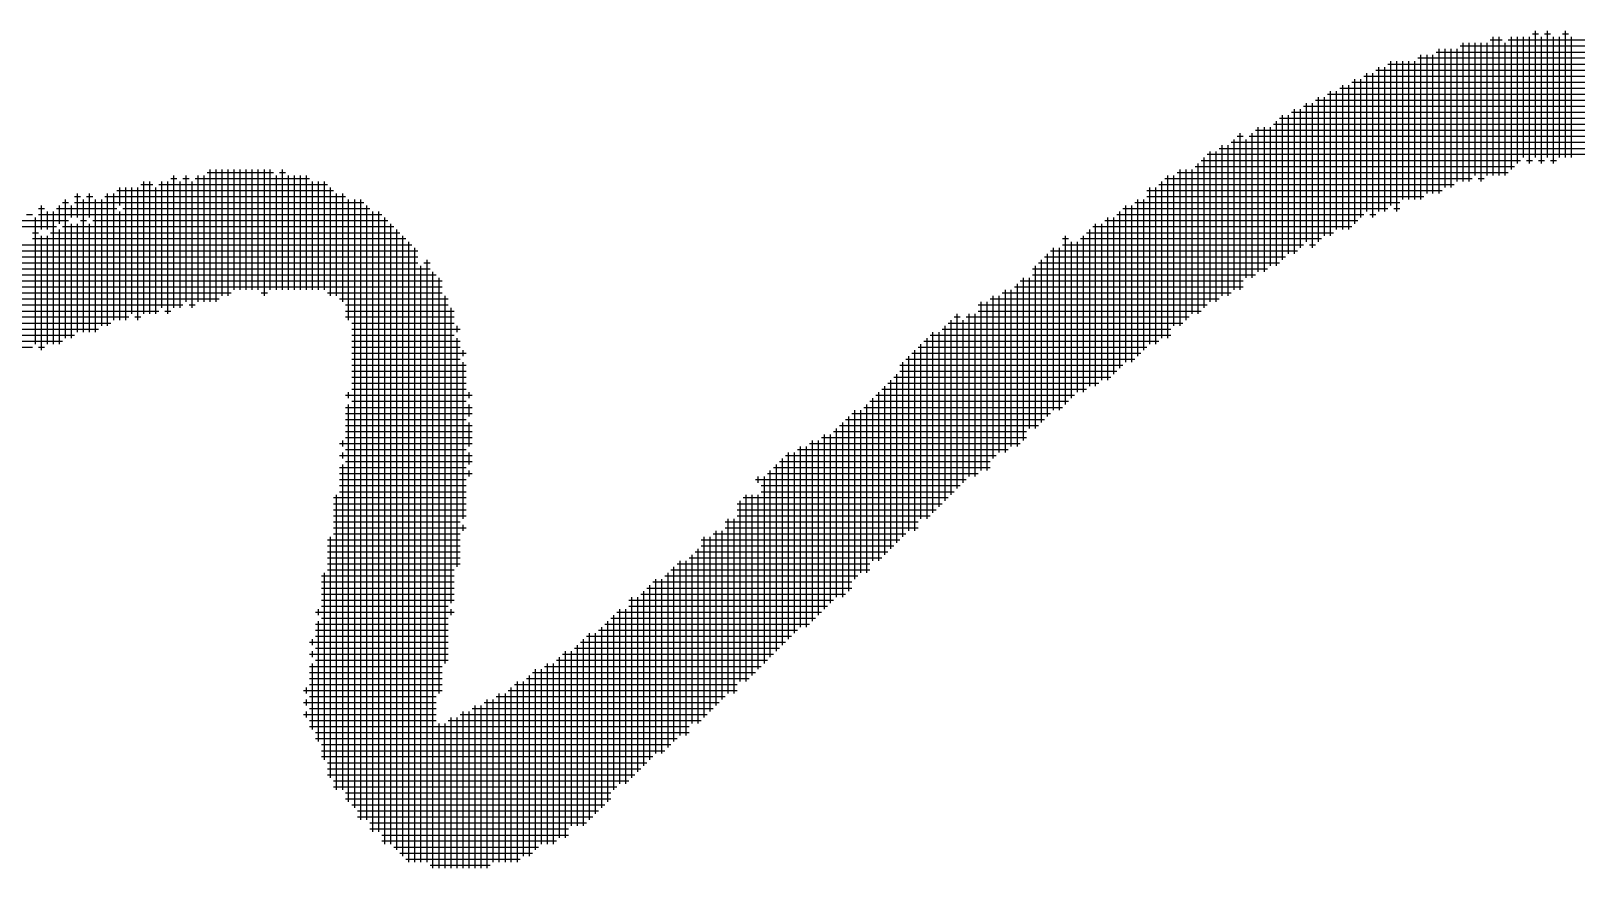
# Model space of a CAD drawing. Header units: feet. Extents: x 0 to 504600, y 0 to 356400.
# Drawn here: x 318158 to 319613, y 17005 to 17793 of the extents above; entities that cross this region are included whole.
import ezdxf

# ---------------------------------------------------------------- set-up
doc = ezdxf.new("R2010")
doc.units = ezdxf.units.FT
doc.header["$LTSCALE"] = 600
doc.header["$MEASUREMENT"] = 0
doc.layers.add('CX-COMM', color=3, linetype='CONTINUOUS')

msp = doc.modelspace()

# ---------------------------------------------------------------- linework, layer by layer
at = {"layer": 'CX-COMM'}
for p, q in [((319534.6, 17656.7, 14725.6), (319534.6, 17787.1, 14725.6)), ((319540.3, 17656.7, 14725.6), (319540.3, 17787.1, 14725.6)), ((319551.7, 17662.4, 14725.6), (319551.7, 17787.1, 14725.6)), ((319557.3, 17668, 14725.6), (319557.3, 17787.1, 14725.6)), ((319563, 17673.7, 14725.6), (319563, 17787.1, 14725.6)), ((319568.7, 17668, 14725.6), (319568.7, 17787.1, 14725.6)), ((319571.5, 17790, 14725.6), (319577.2, 17790, 14725.6)), ((319574.3, 17673.7, 14725.6), (319574.3, 17792.8, 14725.6)), ((319580, 17668, 14725.6), (319580, 17787.1, 14725.6)), ((319582.8, 17790, 14725.6), (319588.5, 17790, 14725.6)), ((319585.7, 17673.7, 14725.6), (319585.7, 17792.8, 14725.6)), ((319591.3, 17668, 14725.6), (319591.3, 17787.1, 14725.6)), ((319597, 17673.7, 14725.6), (319597, 17787.1, 14725.6)), ((319599.8, 17790, 14725.6), (319605.5, 17790, 14725.6)), ((319602.7, 17673.7, 14725.6), (319602.7, 17792.8, 14725.6)), ((319608.4, 17673.7, 14725.6), (319608.4, 17787.1, 14725.6)), ((319480.8, 17772.9, 14725.6), (319656.5, 17772.9, 14725.6)), ((319483.6, 17639.7, 14725.6), (319483.6, 17775.8, 14725.6)), ((319489.3, 17645.4, 14725.6), (319489.3, 17775.8, 14725.6)), ((319495, 17645.4, 14725.6), (319495, 17775.8, 14725.6)), ((319500.6, 17651, 14725.6), (319500.6, 17775.8, 14725.6)), ((319503.5, 17778.6, 14725.6), (319645.2, 17778.6, 14725.6)), ((319506.3, 17651, 14725.6), (319506.3, 17781.4, 14725.6)), ((319512, 17651, 14725.6), (319512, 17781.4, 14725.6)), ((319517.6, 17656.7, 14725.6), (319517.6, 17781.4, 14725.6)), ((319523.3, 17651, 14725.6), (319523.3, 17781.4, 14725.6)), ((319529, 17656.7, 14725.6), (319529, 17781.4, 14725.6)), ((319531.8, 17784.3, 14725.6), (319543.1, 17784.3, 14725.6)), ((319546, 17656.7, 14725.6), (319546, 17781.4, 14725.6)), ((319548.8, 17784.3, 14725.6), (319633.9, 17784.3, 14725.6)), ((319426.9, 17622.7, 14725.6), (319426.9, 17758.8, 14725.6)), ((319432.6, 17622.7, 14725.6), (319432.6, 17758.8, 14725.6)), ((319435.4, 17761.6, 14725.6), (319679.2, 17761.6, 14725.6)), ((319438.3, 17628.4, 14725.6), (319438.3, 17764.4, 14725.6)), ((319443.9, 17622.7, 14725.6), (319443.9, 17764.4, 14725.6)), ((319449.6, 17634, 14725.6), (319449.6, 17764.4, 14725.6)), ((319455.3, 17634, 14725.6), (319455.3, 17764.4, 14725.6)), ((319460.9, 17634, 14725.6), (319460.9, 17764.4, 14725.6)), ((319463.8, 17767.3, 14725.6), (319673.6, 17767.3, 14725.6)), ((319466.6, 17634, 14725.6), (319466.6, 17770.1, 14725.6)), ((319472.3, 17639.7, 14725.6), (319472.3, 17770.1, 14725.6)), ((319477.9, 17639.7, 14725.6), (319477.9, 17770.1, 14725.6)), ((319401.4, 17744.6, 14725.6), (319707.6, 17744.6, 14725.6)), ((319404.2, 17611.3, 14725.6), (319404.2, 17747.4, 14725.6)), ((319409.9, 17617, 14725.6), (319409.9, 17747.4, 14725.6)), ((319412.7, 17750.3, 14725.6), (319701.9, 17750.3, 14725.6)), ((319415.6, 17622.7, 14725.6), (319415.6, 17753.1, 14725.6)), ((319421.2, 17617, 14725.6), (319421.2, 17753.1, 14725.6)), ((319424.1, 17755.9, 14725.6), (319690.6, 17755.9, 14725.6)), ((319370.2, 17594.3, 14725.6), (319370.2, 17730.4, 14725.6)), ((319375.9, 17600, 14725.6), (319375.9, 17730.4, 14725.6)), ((319378.7, 17733.3, 14725.6), (319724.6, 17733.3, 14725.6)), ((319381.6, 17600, 14725.6), (319381.6, 17736.1, 14725.6)), ((319387.2, 17605.7, 14725.6), (319387.2, 17736.1, 14725.6)), ((319390.1, 17738.9, 14725.6), (319713.2, 17738.9, 14725.6)), ((319392.9, 17605.7, 14725.6), (319392.9, 17741.8, 14725.6)), ((319398.6, 17605.7, 14725.6), (319398.6, 17741.8, 14725.6)), ((319344.7, 17716.2, 14725.6), (319741.6, 17716.2, 14725.6)), ((319347.5, 17583, 14725.6), (319347.5, 17719.1, 14725.6)), ((319353.2, 17588.7, 14725.6), (319353.2, 17719.1, 14725.6)), ((319356, 17721.9, 14725.6), (319735.9, 17721.9, 14725.6)), ((319358.9, 17594.3, 14725.6), (319358.9, 17724.7, 14725.6)), ((319364.5, 17588.7, 14725.6), (319364.5, 17724.7, 14725.6)), ((319367.4, 17727.6, 14725.6), (319735.9, 17727.6, 14725.6)), ((319313.5, 17566, 14725.6), (319313.5, 17702.1, 14725.6)), ((319319.2, 17566, 14725.6), (319319.2, 17702.1, 14725.6)), ((319324.9, 17571.7, 14725.6), (319324.9, 17702.1, 14725.6)), ((319327.7, 17704.9, 14725.6), (319752.9, 17704.9, 14725.6)), ((319330.5, 17571.7, 14725.6), (319330.5, 17707.7, 14725.6)), ((319333.4, 17710.6, 14725.6), (319747.3, 17710.6, 14725.6)), ((319336.2, 17577.3, 14725.6), (319336.2, 17713.4, 14725.6)), ((319341.9, 17583, 14725.6), (319341.9, 17713.4, 14725.6)), ((319279.5, 17543.3, 14725.6), (319279.5, 17685.1, 14725.6)), ((319285.2, 17543.3, 14725.6), (319285.2, 17685.1, 14725.6)), ((319288, 17687.9, 14725.6), (319764.3, 17687.9, 14725.6)), ((319290.8, 17549, 14725.6), (319290.8, 17690.7, 14725.6)), ((319293.7, 17693.6, 14725.6), (319299.3, 17693.6, 14725.6)), ((319296.5, 17549, 14725.6), (319296.5, 17696.4, 14725.6)), ((319302.2, 17560.3, 14725.6), (319302.2, 17690.7, 14725.6)), ((319305, 17693.6, 14725.6), (319758.6, 17693.6, 14725.6)), ((319307.8, 17560.3, 14725.6), (319307.8, 17696.4, 14725.6)), ((319310.7, 17699.2, 14725.6), (319758.6, 17699.2, 14725.6)), ((319259.6, 17670.9, 14725.6), (319560.2, 17670.9, 14725.6)), ((319262.5, 17532, 14725.6), (319262.5, 17673.7, 14725.6)), ((319265.3, 17676.6, 14725.6), (319769.9, 17676.6, 14725.6)), ((319268.2, 17537.6, 14725.6), (319268.2, 17679.4, 14725.6)), ((319273.8, 17537.6, 14725.6), (319273.8, 17679.4, 14725.6)), ((319276.7, 17682.2, 14725.6), (319764.3, 17682.2, 14725.6)), ((319565.8, 17670.9, 14725.6), (319571.5, 17670.9, 14725.6)), ((319577.2, 17670.9, 14725.6), (319582.8, 17670.9, 14725.6)), ((319588.5, 17670.9, 14725.6), (319594.2, 17670.9, 14725.6)), ((318292.9, 17532, 14725.6), (318292.9, 17656.7, 14725.6)), ((318304.3, 17537.6, 14725.6), (318304.3, 17656.7, 14725.6)), ((318315.6, 17537.6, 14725.6), (318315.6, 17656.7, 14725.6)), ((318321.3, 17537.6, 14725.6), (318321.3, 17656.7, 14725.6)), ((318324.1, 17659.5, 14725.6), (318386.5, 17659.5, 14725.6)), ((318326.9, 17537.6, 14725.6), (318326.9, 17662.4, 14725.6)), ((318332.6, 17537.6, 14725.6), (318332.6, 17662.4, 14725.6)), ((318338.3, 17543.3, 14725.6), (318338.3, 17662.4, 14725.6)), ((318343.9, 17543.3, 14725.6), (318343.9, 17662.4, 14725.6)), ((318349.6, 17549, 14725.6), (318349.6, 17662.4, 14725.6)), ((318355.3, 17549, 14725.6), (318355.3, 17662.4, 14725.6)), ((318361, 17549, 14725.6), (318361, 17662.4, 14725.6)), ((318366.6, 17549, 14725.6), (318366.6, 17662.4, 14725.6)), ((318372.3, 17549, 14725.6), (318372.3, 17662.4, 14725.6)), ((318378, 17543.3, 14725.6), (318378, 17662.4, 14725.6)), ((318383.6, 17549, 14725.6), (318383.6, 17662.4, 14725.6)), ((318389.3, 17549, 14725.6), (318389.3, 17656.7, 14725.6)), ((318392.1, 17659.5, 14725.6), (318397.8, 17659.5, 14725.6)), ((318395, 17549, 14725.6), (318395, 17662.4, 14725.6)), ((318400.6, 17549, 14725.6), (318400.6, 17656.7, 14725.6)), ((318406.3, 17549, 14725.6), (318406.3, 17656.7, 14725.6)), ((318412, 17549, 14725.6), (318412, 17656.7, 14725.6)), ((318417.7, 17549, 14725.6), (318417.7, 17656.7, 14725.6)), ((319228.5, 17503.6, 14725.6), (319228.5, 17656.7, 14725.6)), ((319234.1, 17515, 14725.6), (319234.1, 17656.7, 14725.6)), ((319237, 17659.5, 14725.6), (319548.8, 17659.5, 14725.6)), ((319239.8, 17515, 14725.6), (319239.8, 17662.4, 14725.6)), ((319245.5, 17520.6, 14725.6), (319245.5, 17662.4, 14725.6)), ((319251.1, 17526.3, 14725.6), (319251.1, 17662.4, 14725.6)), ((319254, 17665.2, 14725.6), (319554.5, 17665.2, 14725.6)), ((319256.8, 17526.3, 14725.6), (319256.8, 17668, 14725.6)), ((318239, 17642.5, 14725.6), (318443.2, 17642.5, 14725.6)), ((318241.9, 17628.4, 14725.6), (318241.9, 17645.4, 14725.6)), ((318247.6, 17520.6, 14725.6), (318247.6, 17645.4, 14725.6)), ((318253.2, 17526.3, 14725.6), (318253.2, 17645.4, 14725.6)), ((318258.9, 17520.6, 14725.6), (318258.9, 17645.4, 14725.6)), ((318261.7, 17648.2, 14725.6), (318273.1, 17648.2, 14725.6)), ((318264.6, 17526.3, 14725.6), (318264.6, 17651, 14725.6)), ((318270.2, 17526.3, 14725.6), (318270.2, 17651, 14725.6)), ((318275.9, 17526.3, 14725.6), (318275.9, 17645.4, 14725.6)), ((318278.7, 17648.2, 14725.6), (318437.5, 17648.2, 14725.6)), ((318281.6, 17532, 14725.6), (318281.6, 17651, 14725.6)), ((318287.2, 17526.3, 14725.6), (318287.2, 17651, 14725.6)), ((318290.1, 17653.9, 14725.6), (318295.7, 17653.9, 14725.6)), ((318298.6, 17532, 14725.6), (318298.6, 17651, 14725.6)), ((318301.4, 17653.9, 14725.6), (318307.1, 17653.9, 14725.6)), ((318309.9, 17532, 14725.6), (318309.9, 17651, 14725.6)), ((318312.8, 17653.9, 14725.6), (318420.5, 17653.9, 14725.6)), ((318423.3, 17549, 14725.6), (318423.3, 17651, 14725.6)), ((318429, 17549, 14725.6), (318429, 17651, 14725.6)), ((318434.7, 17549, 14725.6), (318434.7, 17651, 14725.6)), ((318440.3, 17543.3, 14725.6), (318440.3, 17645.4, 14725.6)), ((319208.6, 17642.5, 14725.6), (319486.4, 17642.5, 14725.6)), ((319211.5, 17497.9, 14725.6), (319211.5, 17645.4, 14725.6)), ((319217.1, 17497.9, 14725.6), (319217.1, 17645.4, 14725.6)), ((319220, 17648.2, 14725.6), (319497.8, 17648.2, 14725.6)), ((319222.8, 17503.6, 14725.6), (319222.8, 17651, 14725.6)), ((319225.6, 17653.9, 14725.6), (319514.8, 17653.9, 14725.6)), ((319520.5, 17653.9, 14725.6), (319526.1, 17653.9, 14725.6)), ((318168.2, 17605.7, 14725.6), (318168.2, 17628.4, 14725.6)), ((318185.2, 17611.3, 14725.6), (318185.2, 17628.4, 14725.6)), ((318188, 17631.2, 14725.6), (318193.7, 17631.2, 14725.6)), ((318190.9, 17503.6, 14725.6), (318190.9, 17634, 14725.6)), ((318196.5, 17617, 14725.6), (318196.5, 17628.4, 14725.6)), ((318199.4, 17636.9, 14725.6), (318205, 17636.9, 14725.6)), ((318199.4, 17631.2, 14725.6), (318471.5, 17631.2, 14725.6)), ((318202.2, 17617, 14725.6), (318202.2, 17639.7, 14725.6)), ((318207.9, 17509.3, 14725.6), (318207.9, 17634, 14725.6)), ((318210.7, 17636.9, 14725.6), (318216.4, 17636.9, 14725.6)), ((318213.5, 17617, 14725.6), (318213.5, 17639.7, 14725.6)), ((318219.2, 17509.3, 14725.6), (318219.2, 17634, 14725.6)), ((318224.9, 17515, 14725.6), (318224.9, 17634, 14725.6)), ((318227.7, 17636.9, 14725.6), (318454.5, 17636.9, 14725.6)), ((318230.5, 17515, 14725.6), (318230.5, 17639.7, 14725.6)), ((318236.2, 17520.6, 14725.6), (318236.2, 17639.7, 14725.6)), ((318446, 17543.3, 14725.6), (318446, 17639.7, 14725.6)), ((318451.7, 17537.6, 14725.6), (318451.7, 17639.7, 14725.6)), ((318457.3, 17520.6, 14725.6), (318457.3, 17634, 14725.6)), ((318463, 17061.4, 14725.6), (318463, 17634, 14725.6)), ((318468.7, 17050, 14725.6), (318468.7, 17634, 14725.6)), ((318474.4, 17050, 14725.6), (318474.4, 17628.4, 14725.6)), ((319188.8, 17480.9, 14725.6), (319188.8, 17628.4, 14725.6)), ((319194.4, 17480.9, 14725.6), (319194.4, 17628.4, 14725.6)), ((319197.3, 17631.2, 14725.6), (319446.8, 17631.2, 14725.6)), ((319200.1, 17486.6, 14725.6), (319200.1, 17634, 14725.6)), ((319205.8, 17492.3, 14725.6), (319205.8, 17634, 14725.6)), ((319208.6, 17636.9, 14725.6), (319469.4, 17636.9, 14725.6)), ((318148.3, 17614.2, 14725.6), (318193.7, 17614.2, 14725.6)), ((318154, 17619.9, 14725.6), (318159.7, 17619.9, 14725.6)), ((318162.5, 17497.9, 14725.6), (318162.5, 17617, 14725.6)), ((318165.3, 17625.5, 14725.6), (318171, 17625.5, 14725.6)), ((318165.3, 17619.9, 14725.6), (318488.5, 17619.9, 14725.6)), ((318173.8, 17605.7, 14725.6), (318173.8, 17622.7, 14725.6)), ((318179.5, 17497.9, 14725.6), (318179.5, 17622.7, 14725.6)), ((318182.3, 17625.5, 14725.6), (318239, 17625.5, 14725.6)), ((318205, 17614.2, 14725.6), (318210.7, 17614.2, 14725.6)), ((318216.4, 17614.2, 14725.6), (318494.2, 17614.2, 14725.6)), ((318241.9, 17520.6, 14725.6), (318241.9, 17622.7, 14725.6)), ((318244.7, 17625.5, 14725.6), (318477.2, 17625.5, 14725.6)), ((318480, 17038.7, 14725.6), (318480, 17622.7, 14725.6)), ((318485.7, 17038.7, 14725.6), (318485.7, 17622.7, 14725.6)), ((318491.4, 17027.3, 14725.6), (318491.4, 17617, 14725.6)), ((319168.9, 17614.2, 14725.6), (319407.1, 17614.2, 14725.6)), ((319171.8, 17463.9, 14725.6), (319171.8, 17617, 14725.6)), ((319177.4, 17469.6, 14725.6), (319177.4, 17617, 14725.6)), ((319180.3, 17619.9, 14725.6), (319412.7, 17619.9, 14725.6)), ((319183.1, 17475.3, 14725.6), (319183.1, 17622.7, 14725.6)), ((319185.9, 17625.5, 14725.6), (319435.4, 17625.5, 14725.6)), ((319418.4, 17619.9, 14725.6), (319424.1, 17619.9, 14725.6)), ((319441.1, 17625.5, 14725.6), (319446.8, 17625.5, 14725.6)), ((318120, 17608.5, 14725.6), (318182.3, 17608.5, 14725.6)), ((318159.7, 17602.8, 14725.6), (318165.3, 17602.8, 14725.6)), ((318168.2, 17492.3, 14725.6), (318168.2, 17600, 14725.6)), ((318173.8, 17497.9, 14725.6), (318173.8, 17600, 14725.6)), ((318176.7, 17602.8, 14725.6), (318505.5, 17602.8, 14725.6)), ((318185.2, 17497.9, 14725.6), (318185.2, 17605.7, 14725.6)), ((318188, 17608.5, 14725.6), (318499.9, 17608.5, 14725.6)), ((318196.5, 17503.6, 14725.6), (318196.5, 17611.3, 14725.6)), ((318202.2, 17509.3, 14725.6), (318202.2, 17611.3, 14725.6)), ((318213.5, 17509.3, 14725.6), (318213.5, 17611.3, 14725.6)), ((318497, 17027.3, 14725.6), (318497, 17611.3, 14725.6)), ((318502.7, 17021.7, 14725.6), (318502.7, 17605.7, 14725.6)), ((318508.4, 17016, 14725.6), (318508.4, 17600, 14725.6)), ((319132.1, 17441.2, 14725.6), (319132.1, 17600, 14725.6)), ((319149.1, 17452.6, 14725.6), (319149.1, 17600, 14725.6)), ((319151.9, 17602.8, 14725.6), (319384.4, 17602.8, 14725.6)), ((319154.8, 17458.3, 14725.6), (319154.8, 17605.7, 14725.6)), ((319157.6, 17608.5, 14725.6), (319401.4, 17608.5, 14725.6)), ((319160.4, 17458.3, 14725.6), (319160.4, 17611.3, 14725.6)), ((319166.1, 17463.9, 14725.6), (319166.1, 17611.3, 14725.6)), ((318057.6, 17591.5, 14725.6), (318516.9, 17591.5, 14725.6)), ((318120, 17585.8, 14725.6), (318522.5, 17585.8, 14725.6)), ((318159.7, 17597.2, 14725.6), (318511.2, 17597.2, 14725.6)), ((318514, 17010.3, 14725.6), (318514, 17594.3, 14725.6)), ((318519.7, 17010.3, 14725.6), (318519.7, 17588.7, 14725.6)), ((319117.9, 17585.8, 14725.6), (319350.4, 17585.8, 14725.6)), ((319120.7, 17435.6, 14725.6), (319120.7, 17588.7, 14725.6)), ((319126.4, 17435.6, 14725.6), (319126.4, 17588.7, 14725.6)), ((319129.2, 17597.2, 14725.6), (319134.9, 17597.2, 14725.6)), ((319129.2, 17591.5, 14725.6), (319356, 17591.5, 14725.6)), ((319137.7, 17446.9, 14725.6), (319137.7, 17594.3, 14725.6)), ((319143.4, 17452.6, 14725.6), (319143.4, 17594.3, 14725.6)), ((319146.2, 17597.2, 14725.6), (319373, 17597.2, 14725.6)), ((319361.7, 17591.5, 14725.6), (319367.4, 17591.5, 14725.6)), ((318017.9, 17574.5, 14725.6), (318522.5, 17574.5, 14725.6)), ((318029.3, 17580.2, 14725.6), (318522.5, 17580.2, 14725.6)), ((318074.6, 17568.8, 14725.6), (318533.9, 17568.8, 14725.6)), ((318525.4, 17010.3, 14725.6), (318525.4, 17571.7, 14725.6)), ((318528.2, 17574.5, 14725.6), (318533.9, 17574.5, 14725.6)), ((318531.1, 17010.3, 14725.6), (318531.1, 17577.3, 14725.6)), ((319100.9, 17568.8, 14725.6), (319322, 17568.8, 14725.6)), ((319103.7, 17418.6, 14725.6), (319103.7, 17571.7, 14725.6)), ((319106.6, 17574.5, 14725.6), (319333.4, 17574.5, 14725.6)), ((319109.4, 17424.2, 14725.6), (319109.4, 17577.3, 14725.6)), ((319112.2, 17580.2, 14725.6), (319339, 17580.2, 14725.6)), ((319115.1, 17429.9, 14725.6), (319115.1, 17583, 14725.6)), ((318040.6, 17557.5, 14725.6), (318545.2, 17557.5, 14725.6)), ((318057.6, 17563.2, 14725.6), (318539.6, 17563.2, 14725.6)), ((318536.7, 17004.7, 14725.6), (318536.7, 17566, 14725.6)), ((318542.4, 17169.1, 14725.6), (318542.4, 17560.3, 14725.6)), ((319086.7, 17401.6, 14725.6), (319086.7, 17554.6, 14725.6)), ((319089.5, 17557.5, 14725.6), (319299.3, 17557.5, 14725.6)), ((319092.4, 17407.2, 14725.6), (319092.4, 17560.3, 14725.6)), ((319098.1, 17418.6, 14725.6), (319098.1, 17560.3, 14725.6)), ((319100.9, 17563.2, 14725.6), (319310.7, 17563.2, 14725.6)), ((317995.2, 17540.5, 14725.6), (318335.4, 17540.5, 14725.6)), ((318017.9, 17546.1, 14725.6), (318346.8, 17546.1, 14725.6)), ((318029.3, 17551.8, 14725.6), (318545.2, 17551.8, 14725.6)), ((318375.1, 17546.1, 14725.6), (318380.8, 17546.1, 14725.6)), ((318437.5, 17546.1, 14725.6), (318545.2, 17546.1, 14725.6)), ((318448.8, 17540.5, 14725.6), (318550.9, 17540.5, 14725.6)), ((318548.1, 17197.4, 14725.6), (318548.1, 17543.3, 14725.6)), ((319061.2, 17540.5, 14725.6), (319276.7, 17540.5, 14725.6)), ((319064, 17390.2, 14725.6), (319064, 17543.3, 14725.6)), ((319069.7, 17395.9, 14725.6), (319069.7, 17543.3, 14725.6)), ((319072.5, 17546.1, 14725.6), (319288, 17546.1, 14725.6)), ((319075.4, 17395.9, 14725.6), (319075.4, 17549, 14725.6)), ((319081, 17401.6, 14725.6), (319081, 17549, 14725.6)), ((319083.9, 17551.8, 14725.6), (319299.3, 17551.8, 14725.6)), ((317966.9, 17529.1, 14725.6), (318278.7, 17529.1, 14725.6)), ((317983.9, 17534.8, 14725.6), (318301.4, 17534.8, 14725.6)), ((318284.4, 17529.1, 14725.6), (318290.1, 17529.1, 14725.6)), ((318307.1, 17534.8, 14725.6), (318312.8, 17534.8, 14725.6)), ((318454.5, 17534.8, 14725.6), (318550.9, 17534.8, 14725.6)), ((318454.5, 17529.1, 14725.6), (318556.6, 17529.1, 14725.6)), ((318553.7, 17254.1, 14725.6), (318553.7, 17532, 14725.6)), ((319030, 17361.9, 14725.6), (319030, 17526.3, 14725.6)), ((319041.4, 17373.2, 14725.6), (319041.4, 17526.3, 14725.6)), ((319047, 17373.2, 14725.6), (319047, 17526.3, 14725.6)), ((319049.9, 17534.8, 14725.6), (319265.3, 17534.8, 14725.6)), ((319049.9, 17529.1, 14725.6), (319259.6, 17529.1, 14725.6)), ((319052.7, 17378.9, 14725.6), (319052.7, 17537.6, 14725.6)), ((319058.4, 17378.9, 14725.6), (319058.4, 17537.6, 14725.6)), ((317938.5, 17512.1, 14725.6), (318222, 17512.1, 14725.6)), ((317949.9, 17517.8, 14725.6), (318233.4, 17517.8, 14725.6)), ((317955.5, 17523.5, 14725.6), (318250.4, 17523.5, 14725.6)), ((318256.1, 17523.5, 14725.6), (318261.7, 17523.5, 14725.6)), ((318454.5, 17523.5, 14725.6), (318556.6, 17523.5, 14725.6)), ((318460.2, 17517.8, 14725.6), (318556.6, 17517.8, 14725.6)), ((318460.2, 17512.1, 14725.6), (318562.2, 17512.1, 14725.6)), ((318559.4, 17509.3, 14725.6), (318559.4, 17515, 14725.6)), ((319015.8, 17512.1, 14725.6), (319231.3, 17512.1, 14725.6)), ((319018.7, 17350.5, 14725.6), (319018.7, 17515, 14725.6)), ((319021.5, 17517.8, 14725.6), (319242.6, 17517.8, 14725.6)), ((319024.3, 17356.2, 14725.6), (319024.3, 17520.6, 14725.6)), ((319027.2, 17523.5, 14725.6), (319032.8, 17523.5, 14725.6)), ((319035.7, 17367.5, 14725.6), (319035.7, 17520.6, 14725.6)), ((319038.5, 17523.5, 14725.6), (319248.3, 17523.5, 14725.6)), ((317785.4, 17500.8, 14725.6), (318188, 17500.8, 14725.6)), ((317927.2, 17506.5, 14725.6), (318199.4, 17506.5, 14725.6)), ((318460.2, 17506.5, 14725.6), (318556.6, 17506.5, 14725.6)), ((318460.2, 17500.8, 14725.6), (318562.2, 17500.8, 14725.6)), ((318559.4, 17288.2, 14725.6), (318559.4, 17503.6, 14725.6)), ((318996, 17333.5, 14725.6), (318996, 17497.9, 14725.6)), ((318998.8, 17500.8, 14725.6), (319220, 17500.8, 14725.6)), ((319001.7, 17333.5, 14725.6), (319001.7, 17503.6, 14725.6)), ((319004.5, 17506.5, 14725.6), (319231.3, 17506.5, 14725.6)), ((319007.3, 17339.2, 14725.6), (319007.3, 17509.3, 14725.6)), ((319013, 17344.9, 14725.6), (319013, 17509.3, 14725.6)), ((317785.4, 17495.1, 14725.6), (318159.7, 17495.1, 14725.6)), ((318165.3, 17495.1, 14725.6), (318171, 17495.1, 14725.6)), ((318460.2, 17495.1, 14725.6), (318562.2, 17495.1, 14725.6)), ((318460.2, 17489.4, 14725.6), (318567.9, 17489.4, 14725.6)), ((318460.2, 17483.8, 14725.6), (318562.2, 17483.8, 14725.6)), ((318565.1, 17486.6, 14725.6), (318565.1, 17492.3, 14725.6)), ((318981.8, 17483.8, 14725.6), (319197.3, 17483.8, 14725.6)), ((318984.7, 17322.2, 14725.6), (318984.7, 17486.6, 14725.6)), ((318987.5, 17489.4, 14725.6), (319202.9, 17489.4, 14725.6)), ((318990.3, 17322.2, 14725.6), (318990.3, 17492.3, 14725.6)), ((318993.2, 17495.1, 14725.6), (319208.6, 17495.1, 14725.6)), ((318460.2, 17478.1, 14725.6), (318567.9, 17478.1, 14725.6)), ((318460.2, 17472.4, 14725.6), (318567.9, 17472.4, 14725.6)), ((318565.1, 17333.5, 14725.6), (318565.1, 17480.9, 14725.6)), ((318973.3, 17310.8, 14725.6), (318973.3, 17469.6, 14725.6)), ((318976.1, 17478.1, 14725.6), (319185.9, 17478.1, 14725.6)), ((318976.1, 17472.4, 14725.6), (319180.3, 17472.4, 14725.6)), ((318979, 17316.5, 14725.6), (318979, 17480.9, 14725.6)), ((318457.3, 17446.9, 14725.6), (318457.3, 17452.6, 14725.6)), ((318460.2, 17466.8, 14725.6), (318567.9, 17466.8, 14725.6)), ((318460.2, 17461.1, 14725.6), (318567.9, 17461.1, 14725.6)), ((318460.2, 17455.4, 14725.6), (318567.9, 17455.4, 14725.6)), ((318570.7, 17446.9, 14725.6), (318570.7, 17452.6, 14725.6)), ((318956.3, 17293.8, 14725.6), (318956.3, 17452.6, 14725.6)), ((318959.1, 17455.4, 14725.6), (319151.9, 17455.4, 14725.6)), ((318962, 17299.5, 14725.6), (318962, 17458.3, 14725.6)), ((318964.8, 17461.1, 14725.6), (319163.3, 17461.1, 14725.6)), ((318967.6, 17305.2, 14725.6), (318967.6, 17463.9, 14725.6)), ((318970.5, 17466.8, 14725.6), (319174.6, 17466.8, 14725.6)), ((318454.5, 17449.8, 14725.6), (318573.6, 17449.8, 14725.6)), ((318454.5, 17438.4, 14725.6), (318573.6, 17438.4, 14725.6)), ((318457.3, 17067, 14725.6), (318457.3, 17441.2, 14725.6)), ((318460.2, 17444.1, 14725.6), (318567.9, 17444.1, 14725.6)), ((318570.7, 17429.9, 14725.6), (318570.7, 17441.2, 14725.6)), ((318942.1, 17438.4, 14725.6), (319129.2, 17438.4, 14725.6)), ((318945, 17282.5, 14725.6), (318945, 17441.2, 14725.6)), ((318947.8, 17444.1, 14725.6), (319134.9, 17444.1, 14725.6)), ((318950.6, 17293.8, 14725.6), (318950.6, 17446.9, 14725.6)), ((318953.5, 17449.8, 14725.6), (319140.6, 17449.8, 14725.6)), ((318454.5, 17432.7, 14725.6), (318573.6, 17432.7, 14725.6)), ((318454.5, 17427.1, 14725.6), (318567.9, 17427.1, 14725.6)), ((318570.7, 17401.6, 14725.6), (318570.7, 17424.2, 14725.6)), ((318922.3, 17259.8, 14725.6), (318922.3, 17424.2, 14725.6)), ((318925.1, 17427.1, 14725.6), (319112.2, 17427.1, 14725.6)), ((318928, 17265.5, 14725.6), (318928, 17429.9, 14725.6)), ((318930.8, 17432.7, 14725.6), (319117.9, 17432.7, 14725.6)), ((318933.6, 17276.8, 14725.6), (318933.6, 17435.6, 14725.6)), ((318939.3, 17282.5, 14725.6), (318939.3, 17435.6, 14725.6)), ((318454.5, 17421.4, 14725.6), (318573.6, 17421.4, 14725.6)), ((318454.5, 17415.7, 14725.6), (318573.6, 17415.7, 14725.6)), ((318454.5, 17410.1, 14725.6), (318573.6, 17410.1, 14725.6)), ((318902.4, 17410.1, 14725.6), (319095.2, 17410.1, 14725.6)), ((318905.3, 17248.5, 14725.6), (318905.3, 17412.9, 14725.6)), ((318910.9, 17254.1, 14725.6), (318910.9, 17412.9, 14725.6)), ((318913.8, 17415.7, 14725.6), (319095.2, 17415.7, 14725.6)), ((318916.6, 17259.8, 14725.6), (318916.6, 17418.6, 14725.6)), ((318919.4, 17421.4, 14725.6), (319106.6, 17421.4, 14725.6)), ((318448.8, 17404.4, 14725.6), (318573.6, 17404.4, 14725.6)), ((318451.7, 17401.6, 14725.6), (318451.7, 17407.2, 14725.6)), ((318451.7, 17390.2, 14725.6), (318451.7, 17395.9, 14725.6)), ((318454.5, 17398.7, 14725.6), (318567.9, 17398.7, 14725.6)), ((318570.7, 17384.5, 14725.6), (318570.7, 17395.9, 14725.6)), ((318871.3, 17220.1, 14725.6), (318871.3, 17395.9, 14725.6)), ((318876.9, 17225.8, 14725.6), (318876.9, 17395.9, 14725.6)), ((318879.8, 17398.7, 14725.6), (319078.2, 17398.7, 14725.6)), ((318882.6, 17231.5, 14725.6), (318882.6, 17401.6, 14725.6)), ((318888.3, 17231.5, 14725.6), (318888.3, 17401.6, 14725.6)), ((318891.1, 17404.4, 14725.6), (319089.5, 17404.4, 14725.6)), ((318893.9, 17237.1, 14725.6), (318893.9, 17407.2, 14725.6)), ((318899.6, 17242.8, 14725.6), (318899.6, 17407.2, 14725.6)), ((318448.8, 17393.1, 14725.6), (318573.6, 17393.1, 14725.6)), ((318448.8, 17381.7, 14725.6), (318567.9, 17381.7, 14725.6)), ((318451.7, 17078.4, 14725.6), (318451.7, 17384.5, 14725.6)), ((318454.5, 17387.4, 14725.6), (318573.6, 17387.4, 14725.6)), ((318857.1, 17381.7, 14725.6), (319061.2, 17381.7, 14725.6)), ((318859.9, 17208.8, 14725.6), (318859.9, 17384.5, 14725.6)), ((318862.7, 17387.4, 14725.6), (319061.2, 17387.4, 14725.6)), ((318865.6, 17214.4, 14725.6), (318865.6, 17390.2, 14725.6)), ((318868.4, 17393.1, 14725.6), (319066.9, 17393.1, 14725.6)), ((318448.8, 17376, 14725.6), (318573.6, 17376, 14725.6)), ((318448.8, 17370.4, 14725.6), (318567.9, 17370.4, 14725.6)), ((318570.7, 17373.2, 14725.6), (318570.7, 17378.9, 14725.6)), ((318840.1, 17370.4, 14725.6), (319038.5, 17370.4, 14725.6)), ((318842.9, 17367.5, 14725.6), (318842.9, 17373.2, 14725.6)), ((318848.6, 17197.4, 14725.6), (318848.6, 17373.2, 14725.6)), ((318851.4, 17376, 14725.6), (319049.9, 17376, 14725.6)), ((318854.2, 17203.1, 14725.6), (318854.2, 17378.9, 14725.6)), ((318443.2, 17353.4, 14725.6), (318567.9, 17353.4, 14725.6)), ((318446, 17078.4, 14725.6), (318446, 17356.2, 14725.6)), ((318448.8, 17364.7, 14725.6), (318567.9, 17364.7, 14725.6)), ((318448.8, 17359, 14725.6), (318567.9, 17359, 14725.6)), ((318825.9, 17180.4, 14725.6), (318825.9, 17350.5, 14725.6)), ((318828.7, 17353.4, 14725.6), (319021.5, 17353.4, 14725.6)), ((318831.6, 17180.4, 14725.6), (318831.6, 17356.2, 14725.6)), ((318837.2, 17186.1, 14725.6), (318837.2, 17356.2, 14725.6)), ((318842.9, 17191.8, 14725.6), (318842.9, 17356.2, 14725.6)), ((318845.7, 17364.7, 14725.6), (319032.8, 17364.7, 14725.6)), ((318845.7, 17359, 14725.6), (319027.2, 17359, 14725.6)), ((318443.2, 17347.7, 14725.6), (318567.9, 17347.7, 14725.6)), ((318443.2, 17342, 14725.6), (318567.9, 17342, 14725.6)), ((318443.2, 17336.4, 14725.6), (318567.9, 17336.4, 14725.6)), ((318823.1, 17347.7, 14725.6), (319015.8, 17347.7, 14725.6)), ((318823.1, 17342, 14725.6), (319010.2, 17342, 14725.6)), ((318823.1, 17336.4, 14725.6), (319004.5, 17336.4, 14725.6)), ((318443.2, 17330.7, 14725.6), (318562.2, 17330.7, 14725.6)), ((318443.2, 17325, 14725.6), (318567.9, 17325, 14725.6)), ((318565.1, 17322.2, 14725.6), (318565.1, 17327.8, 14725.6)), ((318803.2, 17157.7, 14725.6), (318803.2, 17322.2, 14725.6)), ((318808.9, 17163.4, 14725.6), (318808.9, 17322.2, 14725.6)), ((318811.7, 17330.7, 14725.6), (318993.2, 17330.7, 14725.6)), ((318811.7, 17325, 14725.6), (318993.2, 17325, 14725.6)), ((318814.6, 17169.1, 14725.6), (318814.6, 17333.5, 14725.6)), ((318820.2, 17169.1, 14725.6), (318820.2, 17333.5, 14725.6)), ((318437.5, 17313.7, 14725.6), (318562.2, 17313.7, 14725.6)), ((318437.5, 17308, 14725.6), (318562.2, 17308, 14725.6)), ((318440.3, 17089.7, 14725.6), (318440.3, 17316.5, 14725.6)), ((318443.2, 17319.3, 14725.6), (318562.2, 17319.3, 14725.6)), ((318789, 17313.7, 14725.6), (318976.1, 17313.7, 14725.6)), ((318789, 17308, 14725.6), (318970.5, 17308, 14725.6)), ((318791.9, 17146.4, 14725.6), (318791.9, 17316.5, 14725.6)), ((318797.5, 17152.1, 14725.6), (318797.5, 17316.5, 14725.6)), ((318800.4, 17319.3, 14725.6), (318981.8, 17319.3, 14725.6)), ((318437.5, 17302.3, 14725.6), (318562.2, 17302.3, 14725.6)), ((318437.5, 17296.7, 14725.6), (318562.2, 17296.7, 14725.6)), ((318769.2, 17129.4, 14725.6), (318769.2, 17293.8, 14725.6)), ((318774.9, 17129.4, 14725.6), (318774.9, 17293.8, 14725.6)), ((318777.7, 17296.7, 14725.6), (318959.1, 17296.7, 14725.6)), ((318780.5, 17140.7, 14725.6), (318780.5, 17299.5, 14725.6)), ((318783.4, 17302.3, 14725.6), (318964.8, 17302.3, 14725.6)), ((318786.2, 17140.7, 14725.6), (318786.2, 17305.2, 14725.6)), ((318431.8, 17279.7, 14725.6), (318556.6, 17279.7, 14725.6)), ((318434.7, 17106.7, 14725.6), (318434.7, 17282.5, 14725.6)), ((318437.5, 17291, 14725.6), (318562.2, 17291, 14725.6)), ((318437.5, 17285.3, 14725.6), (318556.6, 17285.3, 14725.6)), ((318755, 17279.7, 14725.6), (318936.5, 17279.7, 14725.6)), ((318757.9, 17118.1, 14725.6), (318757.9, 17282.5, 14725.6)), ((318760.7, 17285.3, 14725.6), (318947.8, 17285.3, 14725.6)), ((318763.5, 17123.7, 14725.6), (318763.5, 17288.2, 14725.6)), ((318766.4, 17291, 14725.6), (318947.8, 17291, 14725.6)), ((318431.8, 17274, 14725.6), (318556.6, 17274, 14725.6)), ((318431.8, 17268.3, 14725.6), (318556.6, 17268.3, 14725.6)), ((318735.2, 17101, 14725.6), (318735.2, 17265.5, 14725.6)), ((318738, 17268.3, 14725.6), (318930.8, 17268.3, 14725.6)), ((318740.8, 17106.7, 14725.6), (318740.8, 17271.1, 14725.6)), ((318743.7, 17274, 14725.6), (318930.8, 17274, 14725.6)), ((318746.5, 17112.4, 14725.6), (318746.5, 17276.8, 14725.6)), ((318752.2, 17112.4, 14725.6), (318752.2, 17276.8, 14725.6)), ((318431.8, 17262.6, 14725.6), (318556.6, 17262.6, 14725.6)), ((318431.8, 17257, 14725.6), (318556.6, 17257, 14725.6)), ((318431.8, 17251.3, 14725.6), (318550.9, 17251.3, 14725.6)), ((318721, 17257, 14725.6), (318913.8, 17257, 14725.6)), ((318721, 17251.3, 14725.6), (318908.1, 17251.3, 14725.6)), ((318723.8, 17089.7, 14725.6), (318723.8, 17259.8, 14725.6)), ((318729.5, 17095.4, 14725.6), (318729.5, 17259.8, 14725.6)), ((318732.3, 17262.6, 14725.6), (318925.1, 17262.6, 14725.6)), ((318426.2, 17245.6, 14725.6), (318556.6, 17245.6, 14725.6)), ((318426.2, 17234.3, 14725.6), (318550.9, 17234.3, 14725.6)), ((318429, 17242.8, 14725.6), (318429, 17248.5, 14725.6)), ((318429, 17123.7, 14725.6), (318429, 17237.1, 14725.6)), ((318431.8, 17240, 14725.6), (318550.9, 17240, 14725.6)), ((318553.7, 17242.8, 14725.6), (318553.7, 17248.5, 14725.6)), ((318698.3, 17234.3, 14725.6), (318891.1, 17234.3, 14725.6)), ((318701.2, 17067, 14725.6), (318701.2, 17237.1, 14725.6)), ((318704, 17240, 14725.6), (318896.8, 17240, 14725.6)), ((318706.8, 17078.4, 14725.6), (318706.8, 17242.8, 14725.6)), ((318709.7, 17245.6, 14725.6), (318902.4, 17245.6, 14725.6)), ((318712.5, 17084, 14725.6), (318712.5, 17248.5, 14725.6)), ((318718.2, 17084, 14725.6), (318718.2, 17248.5, 14725.6)), ((318423.3, 17214.4, 14725.6), (318423.3, 17220.1, 14725.6)), ((318426.2, 17228.6, 14725.6), (318550.9, 17228.6, 14725.6)), ((318426.2, 17223, 14725.6), (318550.9, 17223, 14725.6)), ((318678.5, 17044.3, 14725.6), (318678.5, 17220.1, 14725.6)), ((318681.3, 17223, 14725.6), (318874.1, 17223, 14725.6)), ((318684.1, 17050, 14725.6), (318684.1, 17225.8, 14725.6)), ((318689.8, 17055.7, 14725.6), (318689.8, 17225.8, 14725.6)), ((318692.6, 17228.6, 14725.6), (318879.8, 17228.6, 14725.6)), ((318695.5, 17061.4, 14725.6), (318695.5, 17231.5, 14725.6)), ((318420.5, 17217.3, 14725.6), (318550.9, 17217.3, 14725.6)), ((318420.5, 17205.9, 14725.6), (318550.9, 17205.9, 14725.6)), ((318423.3, 17203.1, 14725.6), (318423.3, 17208.8, 14725.6)), ((318426.2, 17211.6, 14725.6), (318550.9, 17211.6, 14725.6)), ((318658.6, 17205.9, 14725.6), (318857.1, 17205.9, 14725.6)), ((318661.5, 17033, 14725.6), (318661.5, 17208.8, 14725.6)), ((318667.1, 17044.3, 14725.6), (318667.1, 17208.8, 14725.6)), ((318670, 17211.6, 14725.6), (318862.7, 17211.6, 14725.6)), ((318672.8, 17044.3, 14725.6), (318672.8, 17214.4, 14725.6)), ((318675.6, 17217.3, 14725.6), (318868.4, 17217.3, 14725.6)), ((318420.5, 17194.6, 14725.6), (318545.2, 17194.6, 14725.6)), ((318423.3, 17135.1, 14725.6), (318423.3, 17197.4, 14725.6)), ((318426.2, 17200.3, 14725.6), (318550.9, 17200.3, 14725.6)), ((318633.1, 17021.7, 14725.6), (318633.1, 17191.8, 14725.6)), ((318638.8, 17027.3, 14725.6), (318638.8, 17191.8, 14725.6)), ((318641.6, 17194.6, 14725.6), (318845.7, 17194.6, 14725.6)), ((318644.5, 17027.3, 14725.6), (318644.5, 17197.4, 14725.6)), ((318650.1, 17027.3, 14725.6), (318650.1, 17197.4, 14725.6)), ((318653, 17200.3, 14725.6), (318851.4, 17200.3, 14725.6)), ((318655.8, 17033, 14725.6), (318655.8, 17203.1, 14725.6)), ((318420.5, 17188.9, 14725.6), (318545.2, 17188.9, 14725.6)), ((318420.5, 17183.3, 14725.6), (318545.2, 17183.3, 14725.6)), ((318420.5, 17177.6, 14725.6), (318545.2, 17177.6, 14725.6)), ((318613.3, 17177.6, 14725.6), (318823.1, 17177.6, 14725.6)), ((318616.1, 17010.3, 14725.6), (318616.1, 17180.4, 14725.6)), ((318621.8, 17016, 14725.6), (318621.8, 17180.4, 14725.6)), ((318624.6, 17183.3, 14725.6), (318834.4, 17183.3, 14725.6)), ((318627.4, 17016, 14725.6), (318627.4, 17186.1, 14725.6)), ((318630.3, 17188.9, 14725.6), (318840.1, 17188.9, 14725.6)), ((318414.8, 17171.9, 14725.6), (318545.2, 17171.9, 14725.6)), ((318417.7, 17169.1, 14725.6), (318417.7, 17174.8, 14725.6)), ((318417.7, 17157.7, 14725.6), (318417.7, 17163.4, 14725.6)), ((318420.5, 17166.3, 14725.6), (318539.6, 17166.3, 14725.6)), ((318587.8, 17004.7, 14725.6), (318587.8, 17163.4, 14725.6)), ((318593.4, 17010.3, 14725.6), (318593.4, 17163.4, 14725.6)), ((318596.3, 17166.3, 14725.6), (318811.7, 17166.3, 14725.6)), ((318599.1, 17010.3, 14725.6), (318599.1, 17169.1, 14725.6)), ((318604.8, 17010.3, 14725.6), (318604.8, 17169.1, 14725.6)), ((318607.6, 17171.9, 14725.6), (318823.1, 17171.9, 14725.6)), ((318610.4, 17010.3, 14725.6), (318610.4, 17174.8, 14725.6)), ((318414.8, 17160.6, 14725.6), (318539.6, 17160.6, 14725.6)), ((318414.8, 17149.2, 14725.6), (318539.6, 17149.2, 14725.6)), ((318417.7, 17146.4, 14725.6), (318417.7, 17152.1, 14725.6)), ((318420.5, 17154.9, 14725.6), (318539.6, 17154.9, 14725.6)), ((318562.2, 17149.2, 14725.6), (318794.7, 17149.2, 14725.6)), ((318565.1, 17004.7, 14725.6), (318565.1, 17152.1, 14725.6)), ((318570.7, 17004.7, 14725.6), (318570.7, 17152.1, 14725.6)), ((318573.6, 17154.9, 14725.6), (318800.4, 17154.9, 14725.6)), ((318576.4, 17004.7, 14725.6), (318576.4, 17157.7, 14725.6)), ((318582.1, 17004.7, 14725.6), (318582.1, 17157.7, 14725.6)), ((318584.9, 17160.6, 14725.6), (318806, 17160.6, 14725.6)), ((318420.5, 17143.6, 14725.6), (318539.6, 17143.6, 14725.6)), ((318420.5, 17137.9, 14725.6), (318777.7, 17137.9, 14725.6)), ((318542.4, 17004.7, 14725.6), (318542.4, 17140.7, 14725.6)), ((318548.1, 17004.7, 14725.6), (318548.1, 17140.7, 14725.6)), ((318550.9, 17143.6, 14725.6), (318789, 17143.6, 14725.6)), ((318553.7, 17004.7, 14725.6), (318553.7, 17146.4, 14725.6)), ((318559.4, 17004.7, 14725.6), (318559.4, 17146.4, 14725.6)), ((318426.2, 17132.2, 14725.6), (318777.7, 17132.2, 14725.6)), ((318426.2, 17126.6, 14725.6), (318766.4, 17126.6, 14725.6)), ((318431.8, 17120.9, 14725.6), (318760.7, 17120.9, 14725.6)), ((318431.8, 17115.2, 14725.6), (318755, 17115.2, 14725.6)), ((318431.8, 17109.6, 14725.6), (318743.7, 17109.6, 14725.6)), ((318437.5, 17103.9, 14725.6), (318738, 17103.9, 14725.6)), ((318437.5, 17098.2, 14725.6), (318732.3, 17098.2, 14725.6)), ((318437.5, 17092.5, 14725.6), (318726.7, 17092.5, 14725.6)), ((318443.2, 17086.9, 14725.6), (318721, 17086.9, 14725.6)), ((318443.2, 17081.2, 14725.6), (318709.7, 17081.2, 14725.6)), ((318454.5, 17075.5, 14725.6), (318704, 17075.5, 14725.6)), ((318454.5, 17069.9, 14725.6), (318704, 17069.9, 14725.6)), ((318460.2, 17064.2, 14725.6), (318698.3, 17064.2, 14725.6)), ((318465.8, 17058.5, 14725.6), (318692.6, 17058.5, 14725.6)), ((318465.8, 17052.9, 14725.6), (318687, 17052.9, 14725.6)), ((318477.2, 17047.2, 14725.6), (318681.3, 17047.2, 14725.6)), ((318477.2, 17041.5, 14725.6), (318664.3, 17041.5, 14725.6)), ((318488.5, 17035.8, 14725.6), (318664.3, 17035.8, 14725.6)), ((318488.5, 17030.2, 14725.6), (318653, 17030.2, 14725.6)), ((318499.9, 17024.5, 14725.6), (318635.9, 17024.5, 14725.6)), ((318505.5, 17018.8, 14725.6), (318630.3, 17018.8, 14725.6)), ((318511.2, 17013.2, 14725.6), (318618.9, 17013.2, 14725.6)), ((318533.9, 17007.5, 14725.6), (318590.6, 17007.5, 14725.6))]:
    msp.add_line(p, q, dxfattribs=at)

doc.saveas('drawing.dxf')
